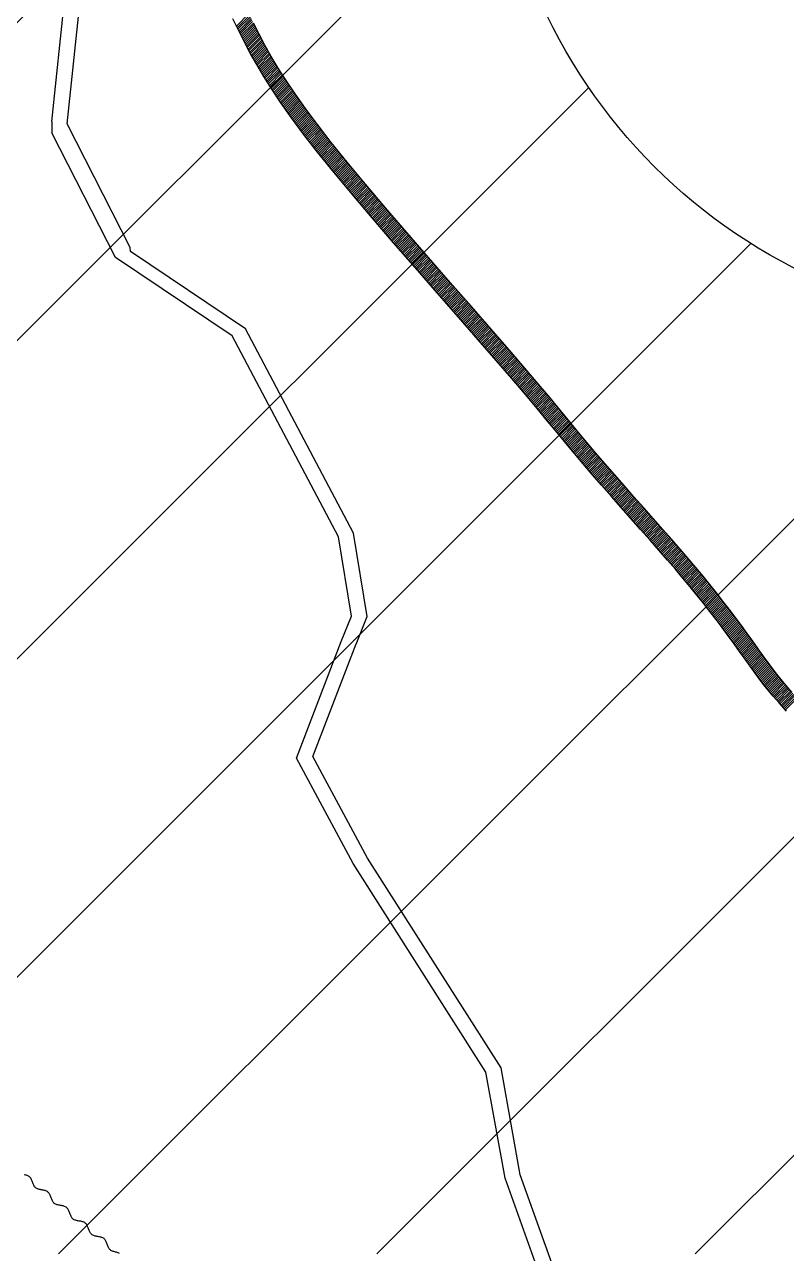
# Model space of a CAD drawing. Header units: metres. Extents: x 511779 to 512620, y 196282 to 196876.
# Drawn here: x 512564.47 to 512568.7, y 196425.28 to 196432.11 of the extents above; entities that cross this region are included whole.
import ezdxf

# ---------------------------------------------------------------- set-up
doc = ezdxf.new("R2010")
doc.units = ezdxf.units.M
doc.header["$MEASUREMENT"] = 0
doc.layers.get('0').update_dxf_attribs({"linetype": 'CONTINUOUS'})
for name, color, linetype in [('BANGUNAN', 5, 'CONTINUOUS'), ('KOP', 7, 'CONTINUOUS'), ('sungai', 45, 'CONTINUOUS')]:
    doc.layers.add(name, color=color, linetype=linetype)

msp = doc.modelspace()

# ---------------------------------------------------------------- hatches: boundary and pattern name
at = {"layer": 'KOP', "ltscale": 0.5}
h = msp.add_hatch(dxfattribs=at)
h.set_pattern_fill('ANSI31', color=1, scale=10, style=0)
h.set_pattern_definition([(45, (71.4876, 0), (-0.8838834765, 0.8838834765), [])])
edge = h.paths.add_edge_path(flags=16)
edge.add_arc((512532.4233, 196433.4781), 3.057, 0, 360)
h.paths.add_polyline_path([(512523.8585, 196440.9504), (512543.8085, 196440.9504), (512543.8085, 196423.8504), (512523.8585, 196423.8504)])
h.paths.add_polyline_path([(512542.3835, 196440.9504), (512562.3335, 196440.9504), (512562.3335, 196423.8504), (512542.3835, 196423.8504)])
edge = h.paths.add_edge_path(flags=16)
edge.add_arc((512551.9548, 196433.4781), 3.057, 0, 360)
h.paths.add_polyline_path([(512560.9085, 196440.9504), (512580.8585, 196440.9504), (512580.8585, 196423.8504), (512560.9085, 196423.8504)])
edge = h.paths.add_edge_path(flags=16)
edge.add_arc((512570.1256, 196433.4781), 3.057, 0, 360)
h.paths.add_polyline_path([(512579.4335, 196425.2754), (512599.3835, 196425.2754), (512599.3835, 196408.1754), (512579.4335, 196408.1754)])
edge = h.paths.add_edge_path(flags=16)
edge.add_arc((512589.1438, 196417.6648), 3.057, 0, 360)
h.paths.add_polyline_path([(512560.9085, 196425.2754), (512580.8585, 196425.2754), (512580.8585, 196408.1754), (512560.9085, 196408.1754)])
h.paths.add_polyline_path([(512542.3835, 196425.2754), (512562.3335, 196425.2754), (512562.3335, 196408.1754), (512542.3835, 196408.1754)])
h.paths.add_polyline_path([(512523.8585, 196425.2754), (512543.8085, 196425.2754), (512543.8085, 196408.1754), (512523.8585, 196408.1754)])
h.paths.add_polyline_path([(512505.3335, 196425.2754), (512525.2835, 196425.2754), (512525.2835, 196408.1754), (512505.3335, 196408.1754)])
h.paths.add_polyline_path([(512523.8585, 196409.6004), (512543.8085, 196409.6004), (512543.8085, 196392.5004), (512523.8585, 196392.5004)])
h.paths.add_polyline_path([(512505.3335, 196409.6004), (512525.2835, 196409.6004), (512525.2835, 196392.5004), (512505.3335, 196392.5004)])
h.paths.add_polyline_path([(512542.3835, 196409.6004), (512562.3335, 196409.6004), (512562.3335, 196392.5004), (512542.3835, 196392.5004)])
h.paths.add_polyline_path([(512560.9085, 196409.6004), (512580.8585, 196409.6004), (512580.8585, 196392.5004), (512560.9085, 196392.5004)])
h.paths.add_polyline_path([(512579.4335, 196409.6004), (512599.3835, 196409.6004), (512599.3835, 196392.5004), (512579.4335, 196392.5004)])
h.paths.add_polyline_path([(512597.9585, 196393.9254), (512617.9085, 196393.9254), (512617.9085, 196376.8254), (512597.9585, 196376.8254)])
h.paths.add_polyline_path([(512579.4335, 196393.9254), (512599.3835, 196393.9254), (512599.3835, 196376.8254), (512579.4335, 196376.8254)])
h.paths.add_polyline_path([(512560.9085, 196393.9254), (512580.8585, 196393.9254), (512580.8585, 196376.8254), (512560.9085, 196376.8254)])
h.paths.add_polyline_path([(512542.3835, 196393.9254), (512562.3335, 196393.9254), (512562.3335, 196376.8254), (512542.3835, 196376.8254)])
h.paths.add_polyline_path([(512523.8585, 196393.9254), (512543.8085, 196393.9254), (512543.8085, 196376.8254), (512523.8585, 196376.8254)])
edge = h.paths.add_edge_path(flags=16)
edge.add_arc((512571.0155, 196385.1874), 3.057, 0, 360)
edge = h.paths.add_edge_path(flags=16)
edge.add_arc((512551.7902, 196384.481), 3.057, 0, 360)
edge = h.paths.add_edge_path(flags=16)
edge.add_arc((512532.9877, 196384.481), 3.057, 0, 360)
edge = h.paths.add_edge_path(flags=16)
edge.add_arc((512533.8992, 196400.4208), 3.057, 0, 360)
edge = h.paths.add_edge_path(flags=16)
edge.add_arc((512514.3971, 196399.6911), 3.057, 0, 360)
edge = h.paths.add_edge_path(flags=16)
edge.add_arc((512515.1553, 196416.9261), 3.057, 0, 360)
edge = h.paths.add_edge_path(flags=16)
edge.add_arc((512533.5705, 196417.021), 3.057, 0, 360)
edge = h.paths.add_edge_path(flags=16)
edge.add_arc((512552.1483, 196417.1058), 3.057, 0, 360)
edge = h.paths.add_edge_path(flags=16)
edge.add_arc((512552.9492, 196400.5565), 3.057, 0, 360)
edge = h.paths.add_edge_path(flags=16)
edge.add_arc((512570.3514, 196400.5565), 3.057, 0, 360)
edge = h.paths.add_edge_path(flags=16)
edge.add_arc((512570.2939, 196416.8525), 3.057, 0, 360)
edge = h.paths.add_edge_path(flags=16)
edge.add_arc((512589.2652, 196401.2038), 3.057, 0, 360)
edge = h.paths.add_edge_path(flags=16)
edge.add_arc((512589.7985, 196384.821), 3.057, 0, 360)
edge = h.paths.add_edge_path(flags=16)
edge.add_arc((512608.2133, 196384.9436), 3.057, 0, 360)

# ---------------------------------------------------------------- linework, layer by layer
at = {"color": 5, "ltscale": 30}
msp.add_circle((512570.1256, 196433.4781), 3.057, dxfattribs=at)
at = {"layer": 'BANGUNAN', "color": 3, "linetype": 'Continuous'}
for p, q in [((512564.6191, 196431.5671), (512564.723, 196432.5563)), ((512564.704, 196431.5542), (512564.8055, 196432.5209)), ((512565.0546, 196430.8665), (512564.704, 196431.5542)), ((512564.9718, 196430.8117), (512564.6191, 196431.5034)), ((512565.056, 196430.8443), (512565.0546, 196430.8665)), ((512565.6938, 196430.4153), (512565.056, 196430.8443)), ((512565.6195, 196430.376), (512564.9718, 196430.8117)), ((512566.2107, 196429.2589), (512565.6195, 196430.376)), ((512566.2947, 196429.2799), (512565.6938, 196430.4153)), ((512566.3702, 196428.8169), (512566.2947, 196429.2799)), ((512566.2827, 196428.8176), (512566.2107, 196429.2589)), ((512566.2265, 196428.6771), (512566.2827, 196428.8176)), ((512566.3089, 196428.6635), (512566.3702, 196428.8169)), ((512565.9779, 196428.0304), (512566.2265, 196428.6771)), ((512566.0686, 196428.0388), (512566.3095, 196428.6652)), ((512566.3712, 196427.4741), (512566.0686, 196428.0388)), ((512566.2921, 196427.4439), (512565.9779, 196428.0304)), ((512567.0297, 196426.2855), (512566.2921, 196427.4439)), ((512567.1131, 196426.3089), (512566.3712, 196427.4741)), ((512567.136, 196425.6962), (512567.0297, 196426.2855)), ((512567.2203, 196425.7141), (512567.1131, 196426.3089)), ((512567.4525, 196425.0678), (512567.2203, 196425.7141)), ((512567.3659, 196425.0561), (512567.136, 196425.6962))]:
    msp.add_line(p, q, dxfattribs=at)
msp.add_lwpolyline([(512564.6191, 196431.5671), (512564.6191, 196431.5034)], dxfattribs=at)
at = {"layer": 'sungai', "color": 43, "ltscale": 30}
for p, q in [((512565.6442, 196432.0964), (512565.7135, 196432.1657)), ((512565.6483, 196432.0877), (512565.7176, 196432.157)), ((512565.6523, 196432.079), (512565.7217, 196432.1483)), ((512565.6565, 196432.0703), (512565.7258, 196432.1397)), ((512565.6608, 196432.0618), (512565.7299, 196432.131)), ((512565.6651, 196432.0533), (512565.734, 196432.1223)), ((512565.6694, 196432.0448), (512565.7381, 196432.1136)), ((512565.6737, 196432.0363), (512565.7424, 196432.1051)), ((512565.678, 196432.0278), (512565.7467, 196432.0966)), ((512565.6823, 196432.0193), (512565.751, 196432.0881)), ((512565.6866, 196432.0108), (512565.7553, 196432.0796)), ((512565.691, 196432.0025), (512565.7596, 196432.0711)), ((512565.6955, 196431.9941), (512565.7639, 196432.0626)), ((512565.7, 196431.9858), (512565.7682, 196432.0541)), ((512565.7044, 196431.9775), (512565.7727, 196432.0457)), ((512565.7089, 196431.9692), (512565.7771, 196432.0374)), ((512565.7134, 196431.9608), (512565.7816, 196432.0291)), ((512565.7178, 196431.9525), (512565.7861, 196432.0207)), ((512565.7223, 196431.9442), (512565.7905, 196432.0124)), ((512565.7269, 196431.936), (512565.795, 196432.0041)), ((512565.7315, 196431.9278), (512565.7995, 196431.9958)), ((512565.7362, 196431.9196), (512565.804, 196431.9875)), ((512565.7408, 196431.9114), (512565.8086, 196431.9793)), ((512565.7454, 196431.9032), (512565.8132, 196431.9711)), ((512565.75, 196431.8951), (512565.8178, 196431.9629)), ((512565.7546, 196431.8869), (512565.8224, 196431.9547)), ((512565.7593, 196431.8788), (512565.827, 196431.9465)), ((512565.764, 196431.8707), (512565.8317, 196431.9383)), ((512565.7688, 196431.8627), (512565.8363, 196431.9302)), ((512565.7736, 196431.8547), (512565.841, 196431.9221)), ((512565.7783, 196431.8466), (512565.8458, 196431.9141)), ((512565.7831, 196431.8386), (512565.8505, 196431.906)), ((512565.7879, 196431.8306), (512565.8553, 196431.898)), ((512565.7926, 196431.8225), (512565.8601, 196431.89)), ((512565.7974, 196431.8146), (512565.8648, 196431.882)), ((512565.8024, 196431.8067), (512565.8696, 196431.8739)), ((512565.8073, 196431.7989), (512565.8744, 196431.8659)), ((512565.8123, 196431.791), (512565.8793, 196431.858)), ((512565.8172, 196431.7832), (512565.8842, 196431.8502)), ((512565.8222, 196431.7753), (512565.8892, 196431.8423)), ((512565.8271, 196431.7675), (512565.8941, 196431.8345)), ((512565.8321, 196431.7596), (512565.8991, 196431.8266)), ((512565.837, 196431.7518), (512565.904, 196431.8188)), ((512565.842, 196431.7439), (512565.909, 196431.8109)), ((512565.8471, 196431.7363), (512565.9139, 196431.8031)), ((512565.8523, 196431.7286), (512565.9189, 196431.7952)), ((512565.8574, 196431.7209), (512565.924, 196431.7876)), ((512565.8625, 196431.7133), (512565.9291, 196431.7799)), ((512565.8676, 196431.7056), (512565.9343, 196431.7722)), ((512565.8728, 196431.6979), (512565.9394, 196431.7646)), ((512565.8779, 196431.6903), (512565.9445, 196431.7569)), ((512565.883, 196431.6826), (512565.9497, 196431.7492)), ((512565.8882, 196431.6749), (512565.9548, 196431.7416)), ((512565.8933, 196431.6673), (512565.9599, 196431.7339)), ((512565.8986, 196431.6598), (512565.9651, 196431.7263)), ((512565.9039, 196431.6523), (512565.9702, 196431.7186)), ((512565.9092, 196431.6448), (512565.9755, 196431.7111)), ((512565.9145, 196431.6373), (512565.9808, 196431.7036)), ((512565.9198, 196431.6298), (512565.9861, 196431.6961)), ((512565.9251, 196431.6223), (512565.9915, 196431.6887)), ((512565.9304, 196431.6148), (512565.9968, 196431.6812)), ((512565.9357, 196431.6073), (512566.0021, 196431.6737)), ((512565.941, 196431.5998), (512566.0074, 196431.6662)), ((512565.9463, 196431.5923), (512566.0127, 196431.6587)), ((512565.9517, 196431.5849), (512566.018, 196431.6512)), ((512565.9571, 196431.5776), (512566.0233, 196431.6437)), ((512565.9626, 196431.5702), (512566.0287, 196431.6363)), ((512565.9681, 196431.5629), (512566.0341, 196431.6289)), ((512565.9735, 196431.5555), (512566.0396, 196431.6216)), ((512565.979, 196431.5482), (512566.045, 196431.6143)), ((512565.9844, 196431.5409), (512566.0505, 196431.6069)), ((512565.9899, 196431.5335), (512566.056, 196431.5996)), ((512565.9953, 196431.5262), (512566.0614, 196431.5923)), ((512566.0008, 196431.5188), (512566.0669, 196431.5849)), ((512566.0062, 196431.5115), (512566.0723, 196431.5776)), ((512566.0117, 196431.5041), (512566.0778, 196431.5703)), ((512566.0172, 196431.4968), (512566.0833, 196431.5629)), ((512566.0228, 196431.4896), (512566.0887, 196431.5556)), ((512566.0283, 196431.4824), (512566.0942, 196431.5483)), ((512566.0339, 196431.4752), (512566.0998, 196431.5411)), ((512566.0395, 196431.468), (512566.1054, 196431.5339)), ((512566.0451, 196431.4608), (512566.111, 196431.5267)), ((512566.0507, 196431.4536), (512566.1166, 196431.5195)), ((512566.0563, 196431.4464), (512566.1222, 196431.5123)), ((512566.0619, 196431.4392), (512566.1278, 196431.5051)), ((512566.0675, 196431.432), (512566.1334, 196431.4979)), ((512566.0731, 196431.4248), (512566.139, 196431.4907)), ((512566.0787, 196431.4176), (512566.1446, 196431.4835)), ((512566.0843, 196431.4103), (512566.1502, 196431.4763)), ((512566.0898, 196431.4031), (512566.1558, 196431.4691)), ((512566.0955, 196431.3959), (512566.1614, 196431.4619)), ((512566.1012, 196431.3889), (512566.167, 196431.4547)), ((512566.1069, 196431.3818), (512566.1726, 196431.4475)), ((512566.1126, 196431.3747), (512566.1783, 196431.4404)), ((512566.1183, 196431.3676), (512566.184, 196431.4334)), ((512566.124, 196431.3605), (512566.1898, 196431.4263)), ((512566.1297, 196431.3534), (512566.1955, 196431.4192)), ((512566.1354, 196431.3463), (512566.2012, 196431.4121)), ((512566.1411, 196431.3392), (512566.2069, 196431.405)), ((512566.1468, 196431.3322), (512566.2126, 196431.3979)), ((512566.1525, 196431.3251), (512566.2183, 196431.3908)), ((512566.1583, 196431.318), (512566.224, 196431.3838)), ((512566.164, 196431.3109), (512566.2298, 196431.3767)), ((512566.1697, 196431.3038), (512566.2355, 196431.3696)), ((512566.1754, 196431.2967), (512566.2412, 196431.3625)), ((512566.1811, 196431.2896), (512566.2469, 196431.3554)), ((512566.1868, 196431.2826), (512566.2526, 196431.3483)), ((512566.1926, 196431.2756), (512566.2583, 196431.3413)), ((512566.1985, 196431.2686), (512566.2641, 196431.3343)), ((512566.2043, 196431.2616), (512566.2699, 196431.3273)), ((512566.2101, 196431.2546), (512566.2757, 196431.3203)), ((512566.2159, 196431.2476), (512566.2815, 196431.3133)), ((512566.2217, 196431.2406), (512566.2873, 196431.3063)), ((512566.2275, 196431.2336), (512566.2932, 196431.2993)), ((512566.2333, 196431.2266), (512566.299, 196431.2923)), ((512566.2391, 196431.2197), (512566.3048, 196431.2853)), ((512566.2449, 196431.2127), (512566.3106, 196431.2784)), ((512566.2507, 196431.2057), (512566.3164, 196431.2714)), ((512566.2565, 196431.1987), (512566.3222, 196431.2644)), ((512566.2623, 196431.1917), (512566.328, 196431.2574)), ((512566.2681, 196431.1847), (512566.3338, 196431.2504)), ((512566.2739, 196431.1777), (512566.3396, 196431.2434)), ((512566.2797, 196431.1707), (512566.3454, 196431.2364)), ((512566.2855, 196431.1637), (512566.3512, 196431.2294)), ((512566.2914, 196431.1568), (512566.357, 196431.2224)), ((512566.2973, 196431.1499), (512566.3629, 196431.2155)), ((512566.3031, 196431.1429), (512566.3688, 196431.2086)), ((512566.309, 196431.136), (512566.3746, 196431.2016)), ((512566.3149, 196431.1291), (512566.3805, 196431.1947)), ((512566.3207, 196431.1222), (512566.3864, 196431.1878)), ((512566.3266, 196431.1152), (512566.3922, 196431.1809)), ((512566.3325, 196431.1083), (512566.3981, 196431.1739)), ((512566.3383, 196431.1014), (512566.404, 196431.167)), ((512566.3442, 196431.0944), (512566.4099, 196431.1601)), ((512566.3501, 196431.0875), (512566.4157, 196431.1532)), ((512566.356, 196431.0806), (512566.4216, 196431.1462)), ((512566.3618, 196431.0737), (512566.4275, 196431.1393)), ((512566.3677, 196431.0667), (512566.4334, 196431.1324)), ((512566.3736, 196431.0598), (512566.4392, 196431.1255)), ((512566.3794, 196431.0529), (512566.4451, 196431.1186)), ((512566.3853, 196431.046), (512566.451, 196431.1116)), ((512566.3912, 196431.039), (512566.4569, 196431.1047)), ((512566.3971, 196431.0321), (512566.4627, 196431.0978)), ((512566.403, 196431.0252), (512566.4686, 196431.0909)), ((512566.4089, 196431.0183), (512566.4745, 196431.084)), ((512566.4148, 196431.0115), (512566.4804, 196431.0771)), ((512566.4207, 196431.0046), (512566.4863, 196431.0702)), ((512566.4266, 196430.9977), (512566.4922, 196431.0633)), ((512566.4325, 196430.9908), (512566.4982, 196431.0564)), ((512566.4385, 196430.9839), (512566.5041, 196431.0496)), ((512566.4444, 196430.9771), (512566.51, 196431.0427)), ((512566.4503, 196430.9702), (512566.5159, 196431.0358)), ((512566.4562, 196430.9633), (512566.5218, 196431.0289)), ((512566.4621, 196430.9564), (512566.5278, 196431.022)), ((512566.468, 196430.9495), (512566.5337, 196431.0152)), ((512566.474, 196430.9426), (512566.5396, 196431.0083)), ((512566.4799, 196430.9358), (512566.5455, 196431.0014)), ((512566.4858, 196430.9289), (512566.5514, 196430.9945)), ((512566.4917, 196430.922), (512566.5573, 196430.9876)), ((512566.4976, 196430.9151), (512566.5633, 196430.9808)), ((512566.5035, 196430.9082), (512566.5692, 196430.9739)), ((512566.5094, 196430.9014), (512566.5751, 196430.967)), ((512566.5154, 196430.8945), (512566.581, 196430.9601)), ((512566.5213, 196430.8876), (512566.5869, 196430.9532)), ((512566.5272, 196430.8808), (512566.5929, 196430.9464)), ((512566.5332, 196430.8739), (512566.5988, 196430.9395)), ((512566.5391, 196430.8671), (512566.6048, 196430.9327)), ((512566.5451, 196430.8602), (512566.6107, 196430.9258)), ((512566.551, 196430.8534), (512566.6166, 196430.919)), ((512566.557, 196430.8465), (512566.6226, 196430.9121)), ((512566.5629, 196430.8397), (512566.6285, 196430.9053)), ((512566.5689, 196430.8328), (512566.6345, 196430.8984)), ((512566.5748, 196430.826), (512566.6404, 196430.8916)), ((512566.5808, 196430.8191), (512566.6464, 196430.8847)), ((512566.5867, 196430.8123), (512566.6523, 196430.8779)), ((512566.5926, 196430.8054), (512566.6583, 196430.871)), ((512566.5986, 196430.7986), (512566.6642, 196430.8642)), ((512566.6045, 196430.7917), (512566.6702, 196430.8573)), ((512566.6105, 196430.7849), (512566.6761, 196430.8505)), ((512566.6164, 196430.778), (512566.6821, 196430.8436)), ((512566.6224, 196430.7711), (512566.688, 196430.8368)), ((512566.6283, 196430.7643), (512566.694, 196430.8299)), ((512566.6343, 196430.7574), (512566.6999, 196430.8231)), ((512566.6402, 196430.7506), (512566.7058, 196430.8162)), ((512566.6462, 196430.7438), (512566.7118, 196430.8094)), ((512566.6521, 196430.7369), (512566.7178, 196430.8026)), ((512566.6581, 196430.7301), (512566.7237, 196430.7957)), ((512566.6641, 196430.7233), (512566.7297, 196430.7889)), ((512566.67, 196430.7164), (512566.7357, 196430.7821)), ((512566.676, 196430.7096), (512566.7416, 196430.7752)), ((512566.682, 196430.7028), (512566.7476, 196430.7684)), ((512566.6879, 196430.6959), (512566.7535, 196430.7616)), ((512566.6939, 196430.6891), (512566.7595, 196430.7547)), ((512566.6998, 196430.6823), (512566.7655, 196430.7479)), ((512566.7058, 196430.6754), (512566.7714, 196430.7411)), ((512566.7118, 196430.6686), (512566.7774, 196430.7342)), ((512566.7177, 196430.6618), (512566.7834, 196430.7274)), ((512566.7237, 196430.6549), (512566.7893, 196430.7206)), ((512566.7297, 196430.6481), (512566.7953, 196430.7137)), ((512566.7356, 196430.6413), (512566.8013, 196430.7069)), ((512566.7416, 196430.6344), (512566.8072, 196430.7001)), ((512566.7476, 196430.6276), (512566.8132, 196430.6932)), ((512566.7535, 196430.6208), (512566.8191, 196430.6864)), ((512566.7595, 196430.6139), (512566.8251, 196430.6796)), ((512566.7655, 196430.6071), (512566.8311, 196430.6727)), ((512566.7714, 196430.6003), (512566.837, 196430.6659)), ((512566.7774, 196430.5934), (512566.843, 196430.6591)), ((512566.7834, 196430.5866), (512566.849, 196430.6522)), ((512566.7893, 196430.5798), (512566.855, 196430.6454)), ((512566.7953, 196430.573), (512566.8609, 196430.6386)), ((512566.8013, 196430.5661), (512566.8669, 196430.6318)), ((512566.8072, 196430.5593), (512566.8729, 196430.6249)), ((512566.8132, 196430.5525), (512566.8788, 196430.6181)), ((512566.8192, 196430.5457), (512566.8848, 196430.6113)), ((512566.8252, 196430.5388), (512566.8908, 196430.6045)), ((512566.8311, 196430.532), (512566.8968, 196430.5976)), ((512566.8371, 196430.5252), (512566.9027, 196430.5908)), ((512566.8431, 196430.5184), (512566.9087, 196430.584)), ((512566.849, 196430.5115), (512566.9147, 196430.5772)), ((512566.855, 196430.5047), (512566.9206, 196430.5703)), ((512566.861, 196430.4979), (512566.9266, 196430.5635)), ((512566.8669, 196430.4911), (512566.9326, 196430.5567)), ((512566.8729, 196430.4842), (512566.9386, 196430.5499)), ((512566.8789, 196430.4774), (512566.9445, 196430.543)), ((512566.8849, 196430.4706), (512566.9505, 196430.5362)), ((512566.8908, 196430.4637), (512566.9565, 196430.5294)), ((512566.8968, 196430.4569), (512566.9624, 196430.5225)), ((512566.9028, 196430.4501), (512566.9684, 196430.5157)), ((512566.9087, 196430.4432), (512566.9744, 196430.5089)), ((512566.9147, 196430.4364), (512566.9803, 196430.5021)), ((512566.9207, 196430.4296), (512566.9863, 196430.4952)), ((512566.9266, 196430.4228), (512566.9923, 196430.4884)), ((512566.9326, 196430.4159), (512566.9982, 196430.4816)), ((512566.9386, 196430.4091), (512567.0042, 196430.4747)), ((512566.9445, 196430.4023), (512567.0102, 196430.4679)), ((512566.9505, 196430.3954), (512567.0161, 196430.4611)), ((512566.9565, 196430.3886), (512567.0221, 196430.4542)), ((512566.9624, 196430.3818), (512567.0281, 196430.4474)), ((512566.9684, 196430.3749), (512567.034, 196430.4406)), ((512566.9744, 196430.3681), (512567.04, 196430.4338)), ((512566.9803, 196430.3613), (512567.046, 196430.4269)), ((512566.9863, 196430.3545), (512567.0519, 196430.4201)), ((512566.9922, 196430.3476), (512567.0579, 196430.4133)), ((512566.9982, 196430.3408), (512567.0638, 196430.4064)), ((512567.0041, 196430.3339), (512567.0698, 196430.3996)), ((512567.0101, 196430.3271), (512567.0757, 196430.3927)), ((512567.016, 196430.3202), (512567.0817, 196430.3859)), ((512567.022, 196430.3134), (512567.0876, 196430.379)), ((512567.0279, 196430.3065), (512567.0936, 196430.3722)), ((512567.0339, 196430.2997), (512567.0995, 196430.3653)), ((512567.0398, 196430.2928), (512567.1055, 196430.3585)), ((512567.0458, 196430.286), (512567.1114, 196430.3516)), ((512567.0517, 196430.2791), (512567.1174, 196430.3448)), ((512567.0577, 196430.2723), (512567.1233, 196430.3379)), ((512567.0636, 196430.2654), (512567.1293, 196430.3311)), ((512567.0696, 196430.2586), (512567.1352, 196430.3243)), ((512567.0755, 196430.2517), (512567.1412, 196430.3174)), ((512567.0815, 196430.2449), (512567.1471, 196430.3106)), ((512567.0874, 196430.238), (512567.1531, 196430.3037)), ((512567.0933, 196430.2312), (512567.159, 196430.2969)), ((512567.0993, 196430.2243), (512567.1649, 196430.29)), ((512567.1052, 196430.2174), (512567.1709, 196430.2831)), ((512567.1111, 196430.2105), (512567.1768, 196430.2762)), ((512567.117, 196430.2036), (512567.1827, 196430.2693)), ((512567.1229, 196430.1968), (512567.1886, 196430.2625)), ((512567.1288, 196430.1899), (512567.1945, 196430.2556)), ((512567.1348, 196430.183), (512567.2004, 196430.2487)), ((512567.1407, 196430.1761), (512567.2064, 196430.2418)), ((512567.1466, 196430.1692), (512567.2123, 196430.2349)), ((512567.1525, 196430.1624), (512567.2182, 196430.228)), ((512567.1584, 196430.1555), (512567.2241, 196430.2212)), ((512567.1643, 196430.1486), (512567.23, 196430.2143)), ((512567.1703, 196430.1417), (512567.2359, 196430.2074)), ((512567.1762, 196430.1348), (512567.2419, 196430.2005)), ((512567.182, 196430.1279), (512567.2478, 196430.1936)), ((512567.1879, 196430.121), (512567.2536, 196430.1867)), ((512567.1938, 196430.1141), (512567.2595, 196430.1798)), ((512567.1997, 196430.1071), (512567.2654, 196430.1729)), ((512567.2055, 196430.1002), (512567.2713, 196430.1659)), ((512567.2114, 196430.0933), (512567.2771, 196430.159)), ((512567.2173, 196430.0864), (512567.283, 196430.1521)), ((512567.2232, 196430.0795), (512567.2889, 196430.1452)), ((512567.2291, 196430.0725), (512567.2948, 196430.1383)), ((512567.2349, 196430.0656), (512567.3007, 196430.1313)), ((512567.2408, 196430.0587), (512567.3065, 196430.1244)), ((512567.2467, 196430.0518), (512567.3124, 196430.1175)), ((512567.2525, 196430.0448), (512567.3183, 196430.1106)), ((512567.2584, 196430.0379), (512567.3241, 196430.1036)), ((512567.2642, 196430.0309), (512567.33, 196430.0967)), ((512567.2701, 196430.024), (512567.3358, 196430.0897)), ((512567.2759, 196430.017), (512567.3417, 196430.0828)), ((512567.2817, 196430.0101), (512567.3475, 196430.0758)), ((512567.2876, 196430.0031), (512567.3533, 196430.0689)), ((512567.2934, 196429.9962), (512567.3592, 196430.0619)), ((512567.2993, 196429.9892), (512567.365, 196430.055)), ((512567.3051, 196429.9822), (512567.3709, 196430.048)), ((512567.3109, 196429.9753), (512567.3767, 196430.041)), ((512567.3168, 196429.9683), (512567.3825, 196430.0341)), ((512567.3226, 196429.9613), (512567.3884, 196430.0271)), ((512567.3284, 196429.9543), (512567.3942, 196430.0201)), ((512567.3342, 196429.9474), (512567.4, 196430.0131)), ((512567.34, 196429.9404), (512567.4058, 196430.0061)), ((512567.3458, 196429.9334), (512567.4116, 196429.9992)), ((512567.3516, 196429.9264), (512567.4174, 196429.9922)), ((512567.3574, 196429.9194), (512567.4232, 196429.9852)), ((512567.3633, 196429.9124), (512567.429, 196429.9782)), ((512567.3691, 196429.9054), (512567.4348, 196429.9712)), ((512567.3749, 196429.8984), (512567.4407, 196429.9642)), ((512567.3806, 196429.8914), (512567.4464, 196429.9572)), ((512567.3864, 196429.8844), (512567.4522, 196429.9502)), ((512567.3922, 196429.8774), (512567.458, 196429.9432)), ((512567.398, 196429.8704), (512567.4638, 196429.9362)), ((512567.4038, 196429.8634), (512567.4696, 196429.9292)), ((512567.4096, 196429.8564), (512567.4754, 196429.9222)), ((512567.4154, 196429.8494), (512567.4812, 196429.9152)), ((512567.4212, 196429.8424), (512567.487, 196429.9082)), ((512567.427, 196429.8354), (512567.4928, 196429.9012)), ((512567.4328, 196429.8284), (512567.4986, 196429.8942)), ((512567.4385, 196429.8214), (512567.5043, 196429.8872)), ((512567.4443, 196429.8143), (512567.5101, 196429.8801)), ((512567.4501, 196429.8073), (512567.5159, 196429.8731)), ((512567.4559, 196429.8003), (512567.5217, 196429.8661)), ((512567.4617, 196429.7933), (512567.5275, 196429.8591)), ((512567.4675, 196429.7863), (512567.5333, 196429.8521)), ((512567.4733, 196429.7793), (512567.5391, 196429.8451)), ((512567.4791, 196429.7723), (512567.5449, 196429.8381)), ((512567.4849, 196429.7653), (512567.5507, 196429.8311)), ((512567.4907, 196429.7583), (512567.5565, 196429.8241)), ((512567.4965, 196429.7513), (512567.5623, 196429.8171)), ((512567.5023, 196429.7443), (512567.5681, 196429.8101)), ((512567.5081, 196429.7374), (512567.5739, 196429.8031)), ((512567.5139, 196429.7304), (512567.5797, 196429.7961)), ((512567.5197, 196429.7234), (512567.5855, 196429.7892)), ((512567.5256, 196429.7164), (512567.5913, 196429.7822)), ((512567.5314, 196429.7095), (512567.5972, 196429.7752)), ((512567.5373, 196429.7025), (512567.603, 196429.7683)), ((512567.5431, 196429.6956), (512567.6089, 196429.7613)), ((512567.549, 196429.6886), (512567.6147, 196429.7544)), ((512567.5548, 196429.6817), (512567.6205, 196429.7474)), ((512567.5607, 196429.6747), (512567.6264, 196429.7405)), ((512567.5665, 196429.6678), (512567.6322, 196429.7335)), ((512567.5724, 196429.6609), (512567.6381, 196429.7266)), ((512567.5783, 196429.654), (512567.644, 196429.7197)), ((512567.5842, 196429.6471), (512567.6499, 196429.7128)), ((512567.5901, 196429.6402), (512567.6558, 196429.7059)), ((512567.596, 196429.6333), (512567.6617, 196429.699)), ((512567.6019, 196429.6264), (512567.6676, 196429.6921)), ((512567.6078, 196429.6195), (512567.6735, 196429.6852)), ((512567.6137, 196429.6126), (512567.6794, 196429.6783)), ((512567.6196, 196429.6057), (512567.6853, 196429.6714)), ((512567.6255, 196429.5988), (512567.6912, 196429.6645)), ((512567.6315, 196429.592), (512567.6971, 196429.6576)), ((512567.6374, 196429.5851), (512567.7031, 196429.6508)), ((512567.6434, 196429.5783), (512567.709, 196429.6439)), ((512567.6493, 196429.5714), (512567.715, 196429.6371)), ((512567.6552, 196429.5646), (512567.7209, 196429.6302)), ((512567.6612, 196429.5577), (512567.7268, 196429.6234)), ((512567.6671, 196429.5509), (512567.7328, 196429.6165)), ((512567.6731, 196429.544), (512567.7387, 196429.6097)), ((512567.6791, 196429.5372), (512567.7447, 196429.6028)), ((512567.685, 196429.5304), (512567.7507, 196429.596)), ((512567.691, 196429.5235), (512567.7566, 196429.5892)), ((512567.697, 196429.5167), (512567.7626, 196429.5823)), ((512567.7029, 196429.5099), (512567.7686, 196429.5755)), ((512567.7089, 196429.5031), (512567.7745, 196429.5687)), ((512567.7149, 196429.4963), (512567.7805, 196429.5619)), ((512567.7209, 196429.4894), (512567.7865, 196429.5551)), ((512567.7268, 196429.4826), (512567.7925, 196429.5482)), ((512567.7328, 196429.4758), (512567.7985, 196429.5414)), ((512567.7388, 196429.469), (512567.8044, 196429.5346)), ((512567.7448, 196429.4622), (512567.8104, 196429.5278)), ((512567.7508, 196429.4554), (512567.8164, 196429.521)), ((512567.7568, 196429.4486), (512567.8224, 196429.5142)), ((512567.7628, 196429.4418), (512567.8284, 196429.5074)), ((512567.7688, 196429.435), (512567.8344, 196429.5006)), ((512567.7748, 196429.4282), (512567.8404, 196429.4938)), ((512567.7808, 196429.4214), (512567.8464, 196429.487)), ((512567.7868, 196429.4146), (512567.8524, 196429.4802)), ((512567.7928, 196429.4078), (512567.8584, 196429.4734)), ((512567.7988, 196429.401), (512567.8644, 196429.4666)), ((512567.8048, 196429.3942), (512567.8704, 196429.4598)), ((512567.8108, 196429.3874), (512567.8764, 196429.453)), ((512567.8168, 196429.3806), (512567.8824, 196429.4462)), ((512567.8228, 196429.3739), (512567.8884, 196429.4394)), ((512567.8288, 196429.3671), (512567.8944, 196429.4327)), ((512567.8349, 196429.3603), (512567.9004, 196429.4259)), ((512567.8409, 196429.3535), (512567.9065, 196429.4191)), ((512567.8469, 196429.3467), (512567.9125, 196429.4123)), ((512567.8529, 196429.3399), (512567.9185, 196429.4055)), ((512567.8589, 196429.3331), (512567.9245, 196429.3987)), ((512567.8649, 196429.3263), (512567.9305, 196429.3919)), ((512567.8709, 196429.3195), (512567.9365, 196429.3851)), ((512567.8769, 196429.3128), (512567.9425, 196429.3783)), ((512567.8829, 196429.306), (512567.9485, 196429.3715)), ((512567.8889, 196429.2992), (512567.9545, 196429.3648)), ((512567.8949, 196429.2924), (512567.9605, 196429.358)), ((512567.9009, 196429.2856), (512567.9665, 196429.3512)), ((512567.9069, 196429.2788), (512567.9725, 196429.3444)), ((512567.9129, 196429.272), (512567.9785, 196429.3376)), ((512567.9189, 196429.2652), (512567.9845, 196429.3308)), ((512567.9249, 196429.2584), (512567.9905, 196429.324)), ((512567.9309, 196429.2516), (512567.9965, 196429.3172)), ((512567.9369, 196429.2448), (512568.0025, 196429.3104)), ((512567.9429, 196429.238), (512568.0085, 196429.3036)), ((512567.9489, 196429.2312), (512568.0145, 196429.2968)), ((512567.9549, 196429.2244), (512568.0205, 196429.29)), ((512567.9609, 196429.2176), (512568.0265, 196429.2832)), ((512567.9669, 196429.2108), (512568.0325, 196429.2764)), ((512567.9729, 196429.2039), (512568.0385, 196429.2695)), ((512567.9788, 196429.1971), (512568.0444, 196429.2627)), ((512567.9848, 196429.1903), (512568.0504, 196429.2559)), ((512567.9908, 196429.1835), (512568.0564, 196429.2491)), ((512567.9968, 196429.1767), (512568.0624, 196429.2423)), ((512568.0027, 196429.1698), (512568.0683, 196429.2354)), ((512568.0087, 196429.163), (512568.0743, 196429.2286)), ((512568.0146, 196429.1561), (512568.0803, 196429.2218)), ((512568.0206, 196429.1493), (512568.0862, 196429.2149)), ((512568.0266, 196429.1425), (512568.0922, 196429.2081)), ((512568.0325, 196429.1356), (512568.0981, 196429.2012)), ((512568.0385, 196429.1288), (512568.1041, 196429.1944)), ((512568.0444, 196429.1219), (512568.11, 196429.1875)), ((512568.0503, 196429.115), (512568.1159, 196429.1807)), ((512568.0562, 196429.1082), (512568.1219, 196429.1738)), ((512568.0621, 196429.1013), (512568.1278, 196429.1669)), ((512568.0681, 196429.0944), (512568.1337, 196429.16)), ((512568.074, 196429.0875), (512568.1396, 196429.1532)), ((512568.0799, 196429.0806), (512568.1455, 196429.1463)), ((512568.0858, 196429.0737), (512568.1515, 196429.1394)), ((512568.0917, 196429.0668), (512568.1573, 196429.1325)), ((512568.0975, 196429.0599), (512568.1632, 196429.1256)), ((512568.1034, 196429.053), (512568.1691, 196429.1186)), ((512568.1093, 196429.046), (512568.175, 196429.1117)), ((512568.1152, 196429.0391), (512568.1808, 196429.1048)), ((512568.121, 196429.0322), (512568.1867, 196429.0979)), ((512568.1269, 196429.0253), (512568.1926, 196429.091)), ((512568.1327, 196429.0183), (512568.1984, 196429.084)), ((512568.1385, 196429.0113), (512568.2043, 196429.077)), ((512568.1444, 196429.0043), (512568.2101, 196429.0701)), ((512568.1502, 196428.9974), (512568.2159, 196429.0631)), ((512568.156, 196428.9904), (512568.2217, 196429.0561)), ((512568.1618, 196428.9834), (512568.2276, 196429.0491)), ((512568.1676, 196428.9764), (512568.2334, 196429.0422)), ((512568.1734, 196428.9694), (512568.2392, 196429.0352)), ((512568.1791, 196428.9623), (512568.2449, 196429.0281)), ((512568.1849, 196428.9553), (512568.2507, 196429.0211)), ((512568.1907, 196428.9483), (512568.2565, 196429.0141)), ((512568.1964, 196428.9412), (512568.2622, 196429.007)), ((512568.2022, 196428.9342), (512568.268, 196429)), ((512568.2079, 196428.9271), (512568.2737, 196428.993)), ((512568.2136, 196428.92), (512568.2794, 196428.9859)), ((512568.2193, 196428.9129), (512568.2851, 196428.9788)), ((512568.225, 196428.9058), (512568.2908, 196428.9717)), ((512568.2307, 196428.8987), (512568.2965, 196428.9646)), ((512568.2364, 196428.8916), (512568.3022, 196428.9575)), ((512568.242, 196428.8844), (512568.3079, 196428.9504)), ((512568.2476, 196428.8773), (512568.3136, 196428.9432)), ((512568.2533, 196428.8701), (512568.3192, 196428.9361)), ((512568.2589, 196428.8629), (512568.3249, 196428.9289)), ((512568.2645, 196428.8558), (512568.3305, 196428.9217)), ((512568.2701, 196428.8486), (512568.3361, 196428.9146)), ((512568.2757, 196428.8414), (512568.3417, 196428.9074)), ((512568.2813, 196428.8341), (512568.3474, 196428.9002)), ((512568.2868, 196428.8269), (512568.3529, 196428.893)), ((512568.2924, 196428.8196), (512568.3585, 196428.8857)), ((512568.2979, 196428.8124), (512568.364, 196428.8785)), ((512568.3035, 196428.8052), (512568.3696, 196428.8712)), ((512568.309, 196428.7979), (512568.3751, 196428.864)), ((512568.3145, 196428.7906), (512568.3807, 196428.8568)), ((512568.32, 196428.7833), (512568.3862, 196428.8494)), ((512568.3255, 196428.7759), (512568.3916, 196428.8421)), ((512568.3309, 196428.7686), (512568.3971, 196428.8348)), ((512568.3364, 196428.7613), (512568.4026, 196428.8275)), ((512568.3419, 196428.754), (512568.4081, 196428.8202)), ((512568.3473, 196428.7466), (512568.4136, 196428.8129)), ((512568.3527, 196428.7392), (512568.419, 196428.8055)), ((512568.3581, 196428.7318), (512568.4244, 196428.7981)), ((512568.3636, 196428.7245), (512568.4298, 196428.7907)), ((512568.369, 196428.7171), (512568.4353, 196428.7834)), ((512568.3744, 196428.7097), (512568.4407, 196428.776)), ((512568.3798, 196428.7023), (512568.4461, 196428.7686)), ((512568.3851, 196428.6949), (512568.4515, 196428.7612)), ((512568.3905, 196428.6874), (512568.4569, 196428.7538)), ((512568.3959, 196428.68), (512568.4622, 196428.7464)), ((512568.4013, 196428.6726), (512568.4676, 196428.7389)), ((512568.4066, 196428.6652), (512568.473, 196428.7315)), ((512568.412, 196428.6577), (512568.4784, 196428.7241)), ((512568.4173, 196428.6503), (512568.4837, 196428.7167)), ((512568.4227, 196428.6428), (512568.4891, 196428.7092)), ((512568.428, 196428.6354), (512568.4944, 196428.7018)), ((512568.4334, 196428.6279), (512568.4998, 196428.6943)), ((512568.4387, 196428.6205), (512568.5051, 196428.6869)), ((512568.4441, 196428.613), (512568.5105, 196428.6794)), ((512568.4494, 196428.6056), (512568.5158, 196428.672)), ((512568.4548, 196428.5981), (512568.5212, 196428.6645)), ((512568.4601, 196428.5907), (512568.5265, 196428.6571)), ((512568.4655, 196428.5832), (512568.5319, 196428.6496)), ((512568.4708, 196428.5758), (512568.5372, 196428.6422)), ((512568.4762, 196428.5683), (512568.5425, 196428.6347)), ((512568.4815, 196428.5609), (512568.5479, 196428.6273)), ((512568.4869, 196428.5534), (512568.5532, 196428.6198)), ((512568.4922, 196428.546), (512568.5586, 196428.6124)), ((512568.4976, 196428.5385), (512568.5639, 196428.6049)), ((512568.503, 196428.5311), (512568.5693, 196428.5975)), ((512568.5083, 196428.5237), (512568.5747, 196428.5901)), ((512568.5137, 196428.5163), (512568.5801, 196428.5826)), ((512568.5191, 196428.5089), (512568.5854, 196428.5752)), ((512568.5245, 196428.5015), (512568.5908, 196428.5678)), ((512568.53, 196428.4942), (512568.5962, 196428.5604)), ((512568.5354, 196428.4868), (512568.6016, 196428.5531)), ((512568.5409, 196428.4795), (512568.6071, 196428.5457)), ((512568.5463, 196428.4721), (512568.6125, 196428.5383)), ((512568.5518, 196428.4648), (512568.618, 196428.531)), ((512568.5574, 196428.4576), (512568.6235, 196428.5237)), ((512568.5629, 196428.4503), (512568.629, 196428.5164)), ((512568.5685, 196428.4431), (512568.6346, 196428.5092)), ((512568.574, 196428.4359), (512568.6401, 196428.5019)), ((512568.5797, 196428.4288), (512568.6457, 196428.4947)), ((512568.5854, 196428.4217), (512568.6514, 196428.4876)), ((512568.5911, 196428.4146), (512568.6571, 196428.4805)), ((512568.5968, 196428.4075), (512568.6628, 196428.4734)), ((512568.6026, 196428.4005), (512568.6684, 196428.4663)), ((512568.6085, 196428.3935), (512568.6743, 196428.4593)), ((512568.6143, 196428.3866), (512568.6801, 196428.4524)), ((512568.6201, 196428.3796), (512568.6859, 196428.4454)), ((512568.626, 196428.3727), (512568.6918, 196428.4384)), ((512568.6319, 196428.3658), (512568.6976, 196428.4315)), ((512568.6379, 196428.359), (512568.7036, 196428.4246)), ((512568.6438, 196428.3521), (512568.7095, 196428.4178)), ((512568.6498, 196428.3452), (512568.7155, 196428.4109)), ((512568.6557, 196428.3384), (512568.7214, 196428.4041)), ((512568.6617, 196428.3316), (512568.7273, 196428.3972)), ((512568.6677, 196428.3248), (512568.7333, 196428.3904)), ((512568.6737, 196428.318), (512568.7394, 196428.3836)), ((512568.6797, 196428.3112), (512568.7454, 196428.3768)), ((512568.6857, 196428.3044), (512568.7514, 196428.3701)), ((512568.6918, 196428.2976), (512568.7574, 196428.3633))]:
    msp.add_line(p, q, dxfattribs=at)
for points in [[(512568.6981, 196428.2905), (512568.6571, 196428.3367), (512568.6243, 196428.3747), (512568.5969, 196428.4073), (512568.5727, 196428.4376), (512568.5489, 196428.4686), (512568.5237, 196428.5026), (512568.4967, 196428.5398), (512568.4681, 196428.5796), (512568.4381, 196428.6215), (512568.4068, 196428.665), (512568.3745, 196428.7096), (512568.3412, 196428.7548), (512568.3073, 196428.8002), (512568.2728, 196428.8452), (512568.2374, 196428.8903), (512568.2009, 196428.9358), (512568.1629, 196428.9821), (512568.1231, 196429.0297), (512568.0813, 196429.079), (512568.0371, 196429.1304), (512567.9902, 196429.1842), (512567.9404, 196429.2409), (512567.8884, 196429.2998), (512567.8348, 196429.3604), (512567.7803, 196429.4219), (512567.7258, 196429.4838), (512567.6719, 196429.5454), (512567.6193, 196429.606), (512567.5688, 196429.6651), (512567.5206, 196429.7224), (512567.4731, 196429.7795), (512567.4242, 196429.8387), (512567.3719, 196429.902), (512567.3141, 196429.9715), (512567.2486, 196430.0495), (512567.1735, 196430.138), (512567.0866, 196430.239), (512566.9867, 196430.354), (512566.8764, 196430.4803), (512566.759, 196430.6145), (512566.6379, 196430.7533), (512566.5165, 196430.8932), (512566.3982, 196431.0308), (512566.2863, 196431.1628), (512566.1843, 196431.2857), (512566.0947, 196431.3968), (512566.017, 196431.497), (512565.9497, 196431.5876), (512565.8915, 196431.67), (512565.8408, 196431.7457), (512565.7965, 196431.8161), (512565.7569, 196431.8827), (512565.7208, 196431.947), (512565.6869, 196432.0103), (512565.6549, 196432.0735), (512565.6249, 196432.1375)], [(512568.7276, 196428.3969), (512568.6951, 196428.4344), (512568.6682, 196428.4666), (512568.6443, 196428.4964), (512568.621, 196428.527), (512568.596, 196428.5606), (512568.5693, 196428.5974), (512568.5409, 196428.6369), (512568.5111, 196428.6786), (512568.4799, 196428.722), (512568.4476, 196428.7665), (512568.4144, 196428.8118), (512568.3803, 196428.8572), (512568.3456, 196428.9025), (512568.3099, 196428.9479), (512568.2731, 196428.9937), (512568.2348, 196429.0405), (512568.1947, 196429.0884), (512568.1526, 196429.1381), (512568.1081, 196429.1898), (512568.061, 196429.2439), (512568.0111, 196429.3007), (512567.9589, 196429.3598), (512567.9053, 196429.4203), (512567.8509, 196429.4819), (512567.7964, 196429.5437), (512567.7426, 196429.6052), (512567.6901, 196429.6658), (512567.6397, 196429.7247), (512567.5915, 196429.7819), (512567.5441, 196429.839), (512567.4953, 196429.8981), (512567.4431, 196429.9613), (512567.3853, 196430.0308), (512567.32, 196430.1086), (512567.245, 196430.1969), (512567.1582, 196430.2978), (512567.0586, 196430.4125), (512566.9485, 196430.5385), (512566.8314, 196430.6723), (512566.7107, 196430.8107), (512566.5897, 196430.9501), (512566.4718, 196431.0871), (512566.3605, 196431.2183), (512566.2591, 196431.3403), (512566.1703, 196431.4504), (512566.0933, 196431.5494), (512566.0268, 196431.6387), (512565.9694, 196431.7197), (512565.9197, 196431.7939), (512565.8763, 196431.8627), (512565.8377, 196431.9276), (512565.8025, 196431.9901), (512565.7696, 196432.0514), (512565.7387, 196432.1124)]]:
    msp.add_lwpolyline(points, dxfattribs=at)
at = {"layer": 'sungai', "color": 43, "lineweight": -3, "ltscale": 30}
msp.add_lwpolyline([(512564.9953, 196425.2771), (512564.9912, 196425.2792), (512564.9868, 196425.281), (512564.9824, 196425.2826), (512564.9778, 196425.2841), (512564.9732, 196425.2854), (512564.9685, 196425.2867), (512564.964, 196425.2879), (512564.9595, 196425.2893), (512564.9553, 196425.2908), (512564.9512, 196425.2926), (512564.9475, 196425.2947), (512564.9441, 196425.2971), (512564.941, 196425.3001), (512564.9383, 196425.3034), (512564.9359, 196425.3071), (512564.9337, 196425.3111), (512564.9317, 196425.3153), (512564.9299, 196425.3196), (512564.9281, 196425.3241), (512564.9264, 196425.3287), (512564.9247, 196425.3333), (512564.923, 196425.3378), (512564.9212, 196425.3421), (512564.9192, 196425.3463), (512564.917, 196425.3503), (512564.9146, 196425.354), (512564.9119, 196425.3573), (512564.9088, 196425.3603), (512564.9054, 196425.3627), (512564.9016, 196425.3648), (512564.8975, 196425.3665), (512564.8932, 196425.3679), (512564.8887, 196425.3691), (512564.8841, 196425.3701), (512564.8794, 196425.371), (512564.8746, 196425.3718), (512564.8698, 196425.3727), (512564.865, 196425.3736), (512564.8604, 196425.3746), (512564.8559, 196425.3758), (512564.8516, 196425.3772), (512564.8475, 196425.3789), (512564.8438, 196425.381), (512564.8403, 196425.3834), (512564.8373, 196425.3864), (512564.8346, 196425.3897), (512564.8321, 196425.3934), (512564.83, 196425.3974), (512564.828, 196425.4016), (512564.8261, 196425.4059), (512564.8244, 196425.4104), (512564.8227, 196425.415), (512564.821, 196425.4196), (512564.8193, 196425.4241), (512564.8174, 196425.4284), (512564.8155, 196425.4326), (512564.8133, 196425.4366), (512564.8108, 196425.4403), (512564.8081, 196425.4436), (512564.8051, 196425.4466), (512564.8017, 196425.449), (512564.7979, 196425.4511), (512564.7938, 196425.4528), (512564.7895, 196425.4542), (512564.785, 196425.4554), (512564.7804, 196425.4564), (512564.7756, 196425.4573), (512564.7708, 196425.4581), (512564.7661, 196425.459), (512564.7613, 196425.4599), (512564.7567, 196425.4609), (512564.7522, 196425.4621), (512564.7479, 196425.4635), (512564.7438, 196425.4652), (512564.74, 196425.4673), (512564.7366, 196425.4697), (512564.7336, 196425.4727), (512564.7308, 196425.476), (512564.7284, 196425.4797), (512564.7262, 196425.4837), (512564.7243, 196425.4879), (512564.7224, 196425.4922), (512564.7207, 196425.4967), (512564.719, 196425.5013), (512564.7173, 196425.5059), (512564.7156, 196425.5104), (512564.7137, 196425.5147), (512564.7117, 196425.519), (512564.7096, 196425.5229), (512564.7071, 196425.5266), (512564.7044, 196425.5299), (512564.7014, 196425.5329), (512564.6979, 196425.5353), (512564.6942, 196425.5374), (512564.6901, 196425.5391), (512564.6858, 196425.5405), (512564.6813, 196425.5417), (512564.6767, 196425.5427), (512564.6719, 196425.5436), (512564.6671, 196425.5445), (512564.6623, 196425.5453), (512564.6576, 196425.5462), (512564.653, 196425.5472), (512564.6485, 196425.5484), (512564.6442, 196425.5498), (512564.6401, 196425.5515), (512564.6363, 196425.5536), (512564.6329, 196425.556), (512564.6298, 196425.559), (512564.6271, 196425.5623), (512564.6247, 196425.566), (512564.6225, 196425.57), (512564.6205, 196425.5742), (512564.6187, 196425.5785), (512564.617, 196425.583), (512564.6153, 196425.5876), (512564.6136, 196425.5922), (512564.6118, 196425.5967), (512564.61, 196425.601), (512564.608, 196425.6053), (512564.6058, 196425.6092), (512564.6034, 196425.6129), (512564.6007, 196425.6162), (512564.5976, 196425.6192), (512564.5942, 196425.6216), (512564.5904, 196425.6237), (512564.5864, 196425.6254), (512564.5821, 196425.6268), (512564.5776, 196425.628), (512564.5729, 196425.629), (512564.5682, 196425.6299), (512564.5634, 196425.6308), (512564.5586, 196425.6316), (512564.5539, 196425.6325), (512564.5492, 196425.6335), (512564.5447, 196425.6347), (512564.5404, 196425.6361), (512564.5364, 196425.6378), (512564.5326, 196425.6399), (512564.5292, 196425.6423), (512564.5261, 196425.6453), (512564.5234, 196425.6486), (512564.521, 196425.6523), (512564.5188, 196425.6563), (512564.5168, 196425.6605), (512564.515, 196425.6648), (512564.5132, 196425.6693), (512564.5116, 196425.6739), (512564.5099, 196425.6785), (512564.5081, 196425.683), (512564.5063, 196425.6873), (512564.5043, 196425.6916), (512564.5021, 196425.6955), (512564.4997, 196425.6992), (512564.497, 196425.7025), (512564.4939, 196425.7055), (512564.4905, 196425.7079), (512564.4867, 196425.7099), (512564.4827, 196425.7115), (512564.4785, 196425.7126), (512564.4741, 196425.7134), (512564.4697, 196425.7137), (512564.4652, 196425.7136)], dxfattribs=at)

doc.saveas('drawing.dxf')
